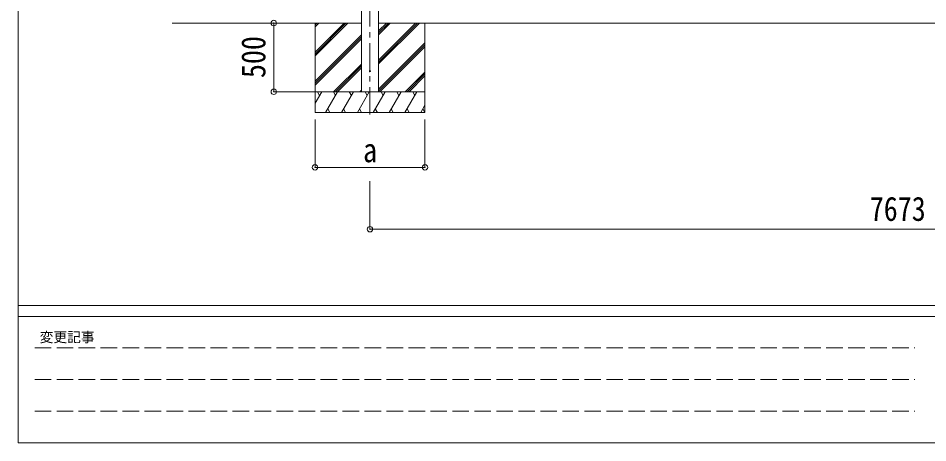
# Model space of a CAD drawing. Units: millimetres at full size, sheet at 1:40. Extents: x -11243 to 11243, y -7760 to 7760.
# Drawn here: x -11243 to -4624, y -7760 to -4671 of the extents above; entities that cross this region are included whole.
import ezdxf
from ezdxf.enums import TextEntityAlignment as Align

# ---------------------------------------------------------------- set-up
doc = ezdxf.new("R2010")
doc.units = ezdxf.units.MM
doc.header["$LTSCALE"] = 40
doc.header["$PDMODE"] = 32
doc.header["$PDSIZE"] = 40
doc.linetypes.add('CHAIN1', pattern=[8, 5, -1, 1, -1])
doc.linetypes.add('DASHED3', pattern=[4, 3, -1])
for name, color, linetype, lineweight in [('0-0_0', 7, 'Continuous', 9), ('0-1_本体', 5, 'CHAIN1', 9), ('0-3_ELV2', 4, 'Continuous', 9), ('0-6_OTH_LINE', 6, 'Continuous', 9), ('F-0_240', 7, 'Continuous', 9)]:
    doc.layers.add(name, color=color, linetype=linetype, lineweight=lineweight)
doc.styles.add('ＭＳ ゴシック', font='')
doc.styles.get('ＭＳ ゴシック').set_extended_font_data('MS Gothic')

msp = doc.modelspace()

# ---------------------------------------------------------------- linework, layer by layer
at = {"layer": '0-0_0'}
for p, q in [((-8745.53, -4706.14), (-10123.4, -4706.14)), ((-9083.03, -4706.14), (-9083.03, -5356.14)), ((-9083.03, -4917.37), (-8871.8, -4706.14)), ((-9083.03, -4931.51), (-8857.66, -4706.14)), ((-9083.03, -4945.65), (-8843.51, -4706.14)), ((-9083.03, -4733.52), (-9055.65, -4706.14)), ((-9083.03, -4719.38), (-9069.79, -4706.14)), ((-1072.53, -4706.14), (-8620.53, -4706.14)), ((-8620.53, -5003.65), (-8323.01, -4706.14)), ((-8620.53, -4975.37), (-8351.3, -4706.14)), ((-8620.53, -4989.51), (-8337.16, -4706.14)), ((-8620.53, -4791.52), (-8535.15, -4706.14)), ((-8620.53, -4777.38), (-8549.29, -4706.14)), ((-8620.53, -4763.23), (-8563.43, -4706.14)), ((-8283.03, -4706.14), (-8283.03, -5356.14)), ((-9083.03, -5129.5), (-8745.53, -4792)), ((-9083.03, -5143.64), (-8745.53, -4806.14)), ((-9083.03, -5157.78), (-8745.53, -4820.28)), ((-8620.53, -5187.5), (-8283.03, -4850)), ((-8620.53, -5201.64), (-8283.03, -4864.14)), ((-8610.88, -5206.14), (-8283.03, -4878.28)), ((-8947.54, -5206.14), (-8745.53, -5004.13)), ((-8933.39, -5206.14), (-8745.53, -5018.27)), ((-8919.25, -5206.14), (-8745.53, -5032.41)), ((-8427.04, -5206.14), (-8283.03, -5062.13)), ((-8412.89, -5206.14), (-8283.03, -5076.27)), ((-8398.75, -5206.14), (-8283.03, -5090.41)), ((-8283.03, -5206.14), (-9083.03, -5206.14)), ((-9083.03, -5289.97), (-9034.63, -5206.14)), ((-9049.63, -5232.12), (-9064.63, -5206.14)), ((-9005.76, -5356.14), (-8919.16, -5206.14)), ((-8934.16, -5232.12), (-8949.16, -5206.14)), ((-8890.29, -5356.14), (-8803.69, -5206.14)), ((-8818.69, -5232.12), (-8833.69, -5206.14)), ((-8774.82, -5356.14), (-8688.22, -5206.14)), ((-8757.12, -5206.14), (-8745.53, -5194.55)), ((-8703.22, -5232.12), (-8718.22, -5206.14)), ((-8659.35, -5356.14), (-8572.75, -5206.14)), ((-8587.75, -5232.12), (-8602.75, -5206.14)), ((-8543.88, -5356.14), (-8457.28, -5206.14)), ((-8487.28, -5206.14), (-8472.28, -5232.12)), ((-8428.41, -5356.14), (-8341.81, -5206.14)), ((-8356.81, -5232.12), (-8371.81, -5206.14)), ((-9083.03, -5356.14), (-8283.03, -5356.14)), ((-8990.76, -5330.16), (-8975.76, -5356.14)), ((-8875.29, -5330.16), (-8860.29, -5356.14)), ((-8759.82, -5330.16), (-8744.82, -5356.14)), ((-8644.35, -5330.16), (-8629.35, -5356.14)), ((-8528.88, -5330.16), (-8513.88, -5356.14)), ((-8413.41, -5330.16), (-8398.41, -5356.14)), ((-8312.94, -5356.14), (-8283.03, -5304.33)), ((-8297.94, -5330.16), (-8283.03, -5355.99))]:
    msp.add_line(p, q, dxfattribs=at)
at = {"layer": '0-1_本体'}
msp.add_line((-8683.03, -5371.66), (-8683.03, -1937.1), dxfattribs=at)
at = {"layer": '0-3_ELV2'}
for p, q in [((-8745.53, -1906.14), (-8745.53, -5206.14)), ((-8620.53, -5206.14), (-8620.53, -1906.14))]:
    msp.add_line(p, q, dxfattribs=at)
msp.add_circle((-8683.03, -5056.14), 4.5, dxfattribs=at)
at = {"layer": '0-6_OTH_LINE'}
for p, q in [((-9383.03, -4706.14), (-9084.03, -4706.14)), ((-9383.03, -5206.14), (-9383.03, -4706.14)), ((-9383.03, -5206.14), (-9084.03, -5206.14)), ((-9083.03, -5756.14), (-9083.03, -5407.14)), ((-8283.03, -5756.14), (-8283.03, -5407.14)), ((-9083.03, -5756.14), (-8283.03, -5756.14)), ((-8683.03, -6206.14), (-8683.03, -5856.14)), ((-8683.03, -6206.14), (-1010.03, -6206.14))]:
    msp.add_line(p, q, dxfattribs=at)
for p in [(-9383.03, -4706.14), (-9383.03, -5206.14), (-9083.03, -5756.14), (-8283.03, -5756.14), (-8683.03, -6206.14)]:
    msp.add_point(p, dxfattribs=at)
at = {"layer": 'F-0_240', "color": 5}
for p, q in [((-11242.74, 7760), (-11242.74, -7760)), ((-11242.74, -6760), (10677.26, -6760)), ((-11242.74, -6840), (7121.58, -6840)), ((-11242.74, -7760), (10677.26, -7760))]:
    msp.add_line(p, q, dxfattribs=at)
at = {"layer": 'F-0_240', "color": 4, "linetype": 'DASHED3'}
for p, q in [((-11122.75, -7070), (-4718.42, -7070)), ((-11122.75, -7300), (-4718.42, -7300)), ((-11122.75, -7530), (-4718.42, -7530))]:
    msp.add_line(p, q, dxfattribs=at)

# ---------------------------------------------------------------- texts
at = {"layer": '0-6_OTH_LINE', "color": 7, "style": 'ＭＳ ゴシック', "width": 0.85}
msp.add_text('500', height=176, rotation=90, dxfattribs=at).set_placement((-9391.03, -5106.14), align=Align.BOTTOM_LEFT)
for s, p in [('a', (-8733.03, -5771.14)), ('7673', (-5046.53, -6198.14))]:
    msp.add_text(s, height=176, dxfattribs=at).set_placement(p, align=Align.BOTTOM_LEFT)
at = {"layer": 'F-0_240', "style": 'ＭＳ ゴシック'}
msp.add_text('変更記事', height=73.31, dxfattribs=at).set_placement((-11086.44, -7050), align=Align.BOTTOM_LEFT)

doc.saveas('drawing.dxf')
